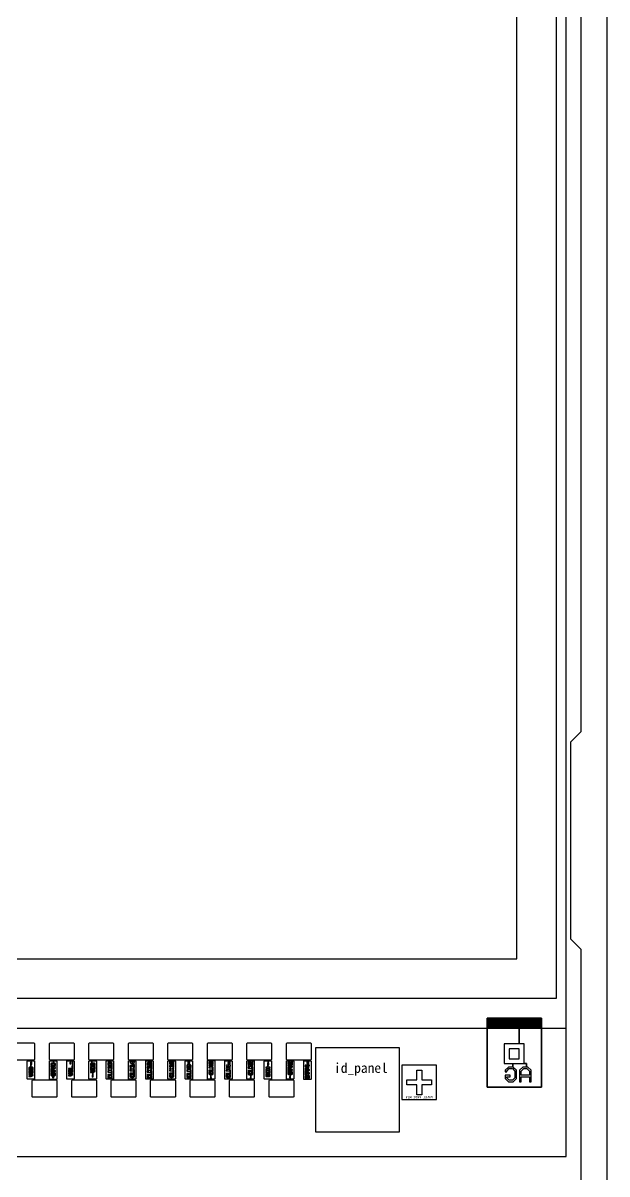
# Model space of a CAD drawing. Header units: millimetres. Extents: x 7349 to 7879, y -734 to -358.
# Drawn here: x 7466.61 to 7478.44, y -526.34 to -503.03 of the extents above; entities that cross this region are included whole.
import ezdxf
from ezdxf.enums import TextEntityAlignment as Align

# ---------------------------------------------------------------- set-up
doc = ezdxf.new("R2010")
doc.units = ezdxf.units.MM
doc.layers.add('BL', color=7, linetype='Continuous')
doc.layers.add('标 注', color=3, linetype='Continuous')

# ---------------------------------------------------------------- blocks, each defined once
blk = doc.blocks.new('LCD')
at = {"color": 6}
for p, q in [((7424.382, -538.585), (7424.382, -447.285)), ((7422.782, -537.185), (7422.782, -535.785)), ((7422.782, -535.785), (7423.432, -535.785)), ((7423.432, -535.8), (7422.797, -535.8)), ((7422.797, -535.8), (7422.797, -535.815)), ((7422.797, -535.815), (7423.432, -535.815)), ((7423.432, -535.83), (7422.797, -535.83)), ((7422.797, -535.83), (7422.797, -535.845)), ((7422.797, -535.845), (7423.432, -535.845)), ((7423.432, -535.86), (7422.797, -535.86)), ((7422.797, -535.86), (7422.797, -535.875)), ((7422.797, -535.875), (7423.432, -535.875)), ((7423.432, -535.89), (7422.797, -535.89)), ((7422.797, -535.89), (7422.797, -535.905)), ((7423.432, -535.785), (7423.432, -535.8)), ((7423.432, -535.8), (7423.432, -535.785)), ((7423.432, -535.785), (7423.882, -535.785)), ((7423.867, -535.8), (7423.432, -535.8)), ((7423.432, -535.815), (7423.432, -535.83)), ((7423.432, -535.83), (7423.432, -535.815)), ((7423.432, -535.815), (7423.867, -535.815)), ((7423.867, -535.83), (7423.432, -535.83)), ((7423.432, -535.845), (7423.432, -535.86)), ((7423.432, -535.86), (7423.432, -535.845)), ((7423.432, -535.845), (7423.867, -535.845)), ((7423.867, -535.86), (7423.432, -535.86)), ((7423.432, -535.875), (7423.432, -535.89)), ((7423.432, -535.89), (7423.432, -535.875)), ((7423.432, -535.875), (7423.867, -535.875)), ((7423.867, -535.89), (7423.432, -535.89)), ((7423.867, -535.815), (7423.867, -535.8)), ((7423.867, -535.845), (7423.867, -535.83)), ((7423.867, -535.875), (7423.867, -535.86)), ((7423.867, -535.905), (7423.867, -535.89)), ((7423.882, -535.785), (7423.882, -537.185)), ((7422.797, -535.905), (7423.432, -535.905)), ((7423.432, -535.92), (7422.797, -535.92)), ((7422.797, -535.92), (7422.797, -535.935)), ((7422.797, -535.935), (7423.432, -535.935)), ((7423.432, -535.95), (7422.797, -535.95)), ((7422.797, -535.95), (7422.797, -535.965)), ((7422.797, -535.965), (7423.432, -535.965)), ((7423.432, -535.905), (7423.432, -535.92)), ((7423.432, -535.92), (7423.432, -535.905)), ((7423.432, -535.905), (7423.867, -535.905)), ((7423.867, -535.92), (7423.432, -535.92)), ((7423.432, -535.935), (7423.432, -535.95)), ((7423.432, -535.95), (7423.432, -535.935)), ((7423.432, -535.935), (7423.867, -535.935)), ((7423.867, -535.95), (7423.432, -535.95)), ((7423.432, -535.965), (7423.432, -536.305)), ((7423.432, -536.305), (7423.432, -535.965)), ((7423.432, -535.965), (7423.867, -535.965)), ((7423.867, -535.935), (7423.867, -535.92)), ((7423.867, -535.965), (7423.867, -535.95)), ((7423.432, -536.305), (7423.132, -536.305)), ((7423.132, -536.305), (7423.132, -536.705)), ((7423.532, -536.305), (7423.432, -536.305)), ((7423.532, -536.705), (7423.532, -536.305)), ((7423.132, -536.705), (7423.301, -536.705)), ((7423.214, -536.774), (7423.148, -536.84)), ((7423.181, -536.857), (7423.231, -536.807)), ((7423.301, -536.774), (7423.214, -536.774)), ((7423.231, -536.807), (7423.298, -536.807)), ((7423.298, -536.807), (7423.347, -536.857)), ((7423.301, -536.705), (7423.301, -536.774)), ((7423.301, -536.774), (7423.301, -536.705)), ((7423.301, -536.705), (7423.584, -536.705)), ((7423.314, -536.774), (7423.301, -536.774)), ((7423.381, -536.84), (7423.314, -536.774)), ((7423.507, -536.774), (7423.441, -536.84)), ((7423.584, -536.774), (7423.507, -536.774)), ((7423.584, -536.705), (7423.532, -536.705)), ((7423.584, -536.705), (7423.584, -536.774)), ((7423.584, -536.774), (7423.584, -536.705)), ((7423.607, -536.774), (7423.584, -536.774)), ((7423.674, -536.84), (7423.607, -536.774)), ((7423.148, -536.84), (7423.148, -536.873)), ((7423.148, -536.873), (7423.181, -536.873)), ((7423.247, -536.94), (7423.148, -536.94)), ((7423.148, -536.94), (7423.148, -537.007)), ((7423.148, -537.007), (7423.214, -537.074)), ((7423.181, -536.873), (7423.181, -536.857)), ((7423.181, -536.99), (7423.181, -536.974)), ((7423.181, -536.974), (7423.247, -536.974)), ((7423.231, -537.04), (7423.181, -536.99)), ((7423.298, -537.04), (7423.231, -537.04)), ((7423.247, -536.974), (7423.247, -536.94)), ((7423.347, -536.99), (7423.298, -537.04)), ((7423.314, -537.074), (7423.381, -537.007)), ((7423.347, -536.857), (7423.347, -536.99)), ((7423.381, -537.007), (7423.381, -536.84)), ((7423.441, -536.84), (7423.441, -537.074)), ((7423.474, -537.074), (7423.474, -536.974)), ((7423.474, -536.974), (7423.64, -536.974)), ((7423.64, -536.974), (7423.64, -537.074)), ((7423.674, -537.074), (7423.674, -536.84)), ((7423.882, -537.185), (7422.782, -537.185)), ((7423.214, -537.074), (7423.314, -537.074)), ((7423.441, -537.074), (7423.474, -537.074)), ((7423.64, -537.074), (7423.674, -537.074)), ((7370.542, -538.585), (7424.382, -538.585))]:
    blk.add_line(p, q, dxfattribs=at)
for points in [[(7370.542, -535.985), (7424.382, -535.985), (7424.382, -447.285), (7370.542, -447.285)], [(7371.542, -534.585), (7423.382, -534.585), (7423.382, -448.185), (7371.542, -448.185)], [(7422.782, -537.185), (7423.882, -537.185), (7423.882, -535.785), (7422.782, -535.785)], [(7413.618, -536.625), (7413.608, -536.635), (7413.128, -536.635), (7413.118, -536.625), (7413.118, -536.295), (7413.128, -536.285), (7413.608, -536.285), (7413.618, -536.295)], [(7414.418, -536.625), (7414.408, -536.635), (7413.928, -536.635), (7413.918, -536.625), (7413.918, -536.295), (7413.928, -536.285), (7414.408, -536.285), (7414.418, -536.295)], [(7415.218, -536.625), (7415.208, -536.635), (7414.728, -536.635), (7414.718, -536.625), (7414.718, -536.295), (7414.728, -536.285), (7415.208, -536.285), (7415.218, -536.295)], [(7416.018, -536.625), (7416.008, -536.635), (7415.528, -536.635), (7415.518, -536.625), (7415.518, -536.295), (7415.528, -536.285), (7416.008, -536.285), (7416.018, -536.295)], [(7416.818, -536.625), (7416.808, -536.635), (7416.328, -536.635), (7416.318, -536.625), (7416.318, -536.295), (7416.328, -536.285), (7416.808, -536.285), (7416.818, -536.295)], [(7417.618, -536.625), (7417.608, -536.635), (7417.128, -536.635), (7417.118, -536.625), (7417.118, -536.295), (7417.128, -536.285), (7417.608, -536.285), (7417.618, -536.295)], [(7418.418, -536.625), (7418.408, -536.635), (7417.928, -536.635), (7417.918, -536.625), (7417.918, -536.295), (7417.928, -536.285), (7418.408, -536.285), (7418.418, -536.295)], [(7419.218, -536.625), (7419.208, -536.635), (7418.728, -536.635), (7418.718, -536.625), (7418.718, -536.295), (7418.728, -536.285), (7419.208, -536.285), (7419.218, -536.295)], [(7419.308, -538.085), (7421.008, -538.085), (7421.008, -536.385), (7419.308, -536.385)], [(7423.232, -536.605), (7423.432, -536.605), (7423.432, -536.405), (7423.232, -536.405)], [(7413.618, -537.016), (7413.614, -537.02), (7413.472, -537.02), (7413.468, -537.016), (7413.468, -536.654), (7413.472, -536.65), (7413.545, -536.65), (7413.545, -536.667), (7413.532, -536.681), (7413.532, -536.72), (7413.544, -536.72), (7413.544, -536.777), (7413.511, -536.777), (7413.499, -536.789), (7413.499, -536.837), (7413.518, -536.837), (7413.518, -536.843), (7413.511, -536.843), (7413.499, -536.855), (7413.499, -536.892), (7413.511, -536.903), (7413.524, -536.903), (7413.524, -536.909), (7413.499, -536.909), (7413.499, -536.927), (7413.544, -536.927), (7413.565, -536.939), (7413.544, -536.951), (7413.499, -536.951), (7413.499, -536.969), (7413.549, -536.969), (7413.589, -536.946), (7413.589, -536.933), (7413.549, -536.909), (7413.524, -536.909), (7413.524, -536.903), (7413.542, -536.903), (7413.553, -536.892), (7413.553, -536.862), (7413.554, -536.861), (7413.571, -536.861), (7413.571, -536.862), (7413.571, -536.885), (7413.571, -536.885), (7413.562, -536.885), (7413.562, -536.903), (7413.578, -536.903), (7413.589, -536.892), (7413.589, -536.855), (7413.578, -536.843), (7413.547, -536.843), (7413.535, -536.855), (7413.535, -536.885), (7413.535, -536.885), (7413.518, -536.885), (7413.517, -536.885), (7413.517, -536.862), (7413.518, -536.861), (7413.526, -536.861), (7413.526, -536.843), (7413.518, -536.843), (7413.518, -536.837), (7413.589, -536.837), (7413.589, -536.789), (7413.578, -536.777), (7413.544, -536.777), (7413.544, -536.72), (7413.558, -536.72), (7413.558, -536.681), (7413.545, -536.667), (7413.545, -536.65), (7413.614, -536.65), (7413.618, -536.654)], [(7413.518, -536.795), (7413.571, -536.795), (7413.571, -536.796), (7413.571, -536.819), (7413.517, -536.819), (7413.517, -536.796)], [(7414.068, -537.02), (7414.064, -537.024), (7413.922, -537.024), (7413.918, -537.02), (7413.918, -536.654), (7413.922, -536.65), (7414.003, -536.65), (7414.003, -536.693), (7413.959, -536.693), (7413.948, -536.705), (7413.948, -536.742), (7413.959, -536.753), (7413.973, -536.753), (7413.973, -536.759), (7413.948, -536.759), (7413.948, -536.777), (7413.993, -536.777), (7414.013, -536.789), (7413.993, -536.801), (7413.948, -536.801), (7413.948, -536.819), (7413.957, -536.819), (7413.957, -536.825), (7413.948, -536.825), (7413.948, -536.885), (7413.966, -536.885), (7413.966, -536.864), (7413.967, -536.864), (7413.967, -536.891), (7413.959, -536.891), (7413.948, -536.903), (7413.948, -536.94), (7413.959, -536.951), (7413.99, -536.951), (7413.993, -536.949), (7413.993, -536.961), (7413.98, -536.961), (7413.98, -536.987), (7413.992, -536.999), (7414.004, -536.987), (7414.004, -536.961), (7413.993, -536.961), (7413.993, -536.949), (7414.002, -536.94), (7414.002, -536.91), (7414.002, -536.909), (7414.019, -536.909), (7414.02, -536.91), (7414.02, -536.933), (7414.019, -536.933), (7414.011, -536.933), (7414.011, -536.951), (7414.026, -536.951), (7414.038, -536.94), (7414.038, -536.903), (7414.026, -536.891), (7413.995, -536.891), (7413.984, -536.903), (7413.984, -536.933), (7413.983, -536.933), (7413.966, -536.933), (7413.966, -536.933), (7413.966, -536.91), (7413.966, -536.909), (7413.975, -536.909), (7413.975, -536.891), (7413.967, -536.891), (7413.967, -536.864), (7414.038, -536.864), (7414.038, -536.846), (7413.966, -536.846), (7413.966, -536.825), (7413.957, -536.825), (7413.957, -536.819), (7413.998, -536.819), (7414.038, -536.796), (7414.038, -536.783), (7413.998, -536.759), (7413.973, -536.759), (7413.973, -536.753), (7414.027, -536.753), (7414.038, -536.742), (7414.038, -536.705), (7414.027, -536.693), (7414.003, -536.693), (7414.003, -536.65), (7414.064, -536.65), (7414.068, -536.654)], [(7414.019, -536.711), (7413.967, -536.711), (7413.966, -536.712), (7413.966, -536.735), (7413.967, -536.735), (7414.019, -536.735), (7414.02, -536.735), (7414.02, -536.712)], [(7414.418, -537.016), (7414.414, -537.02), (7414.272, -537.02), (7414.268, -537.016), (7414.268, -536.654), (7414.272, -536.65), (7414.342, -536.65), (7414.342, -536.666), (7414.33, -536.678), (7414.33, -536.707), (7414.354, -536.707), (7414.354, -536.678), (7414.342, -536.666), (7414.342, -536.65), (7414.382, -536.65), (7414.382, -536.759), (7414.373, -536.759), (7414.373, -536.801), (7414.301, -536.801), (7414.301, -536.819), (7414.321, -536.819), (7414.321, -536.825), (7414.312, -536.825), (7414.301, -536.836), (7414.301, -536.873), (7414.312, -536.885), (7414.326, -536.885), (7414.326, -536.891), (7414.301, -536.891), (7414.301, -536.909), (7414.346, -536.909), (7414.366, -536.921), (7414.346, -536.933), (7414.301, -536.933), (7414.301, -536.951), (7414.35, -536.951), (7414.391, -536.927), (7414.391, -536.914), (7414.35, -536.891), (7414.326, -536.891), (7414.326, -536.885), (7414.379, -536.885), (7414.391, -536.873), (7414.391, -536.836), (7414.379, -536.825), (7414.34, -536.825), (7414.34, -536.855), (7414.358, -536.855), (7414.358, -536.843), (7414.372, -536.843), (7414.373, -536.843), (7414.373, -536.866), (7414.372, -536.867), (7414.319, -536.867), (7414.319, -536.866), (7414.319, -536.843), (7414.319, -536.843), (7414.331, -536.843), (7414.331, -536.825), (7414.321, -536.825), (7414.321, -536.819), (7414.391, -536.819), (7414.391, -536.759), (7414.382, -536.759), (7414.382, -536.65), (7414.414, -536.65), (7414.418, -536.654)], [(7414.868, -537.016), (7414.864, -537.02), (7414.722, -537.02), (7414.718, -537.016), (7414.718, -536.654), (7414.722, -536.65), (7414.778, -536.65), (7414.778, -536.693), (7414.762, -536.693), (7414.751, -536.705), (7414.751, -536.742), (7414.762, -536.753), (7414.794, -536.753), (7414.796, -536.751), (7414.796, -536.759), (7414.762, -536.759), (7414.751, -536.771), (7414.751, -536.819), (7414.776, -536.819), (7414.776, -536.825), (7414.751, -536.825), (7414.751, -536.843), (7414.796, -536.843), (7414.816, -536.855), (7414.796, -536.867), (7414.751, -536.867), (7414.751, -536.885), (7414.796, -536.885), (7414.796, -536.933), (7414.78, -536.933), (7414.78, -536.97), (7414.792, -536.982), (7414.804, -536.97), (7414.804, -536.933), (7414.796, -536.933), (7414.796, -536.885), (7414.801, -536.885), (7414.841, -536.862), (7414.841, -536.849), (7414.801, -536.825), (7414.776, -536.825), (7414.776, -536.819), (7414.841, -536.819), (7414.841, -536.771), (7414.83, -536.759), (7414.796, -536.759), (7414.796, -536.751), (7414.805, -536.742), (7414.805, -536.712), (7414.806, -536.711), (7414.822, -536.711), (7414.823, -536.712), (7414.823, -536.735), (7414.822, -536.735), (7414.814, -536.735), (7414.814, -536.753), (7414.83, -536.753), (7414.841, -536.742), (7414.841, -536.705), (7414.83, -536.693), (7414.798, -536.693), (7414.787, -536.705), (7414.787, -536.735), (7414.786, -536.735), (7414.77, -536.735), (7414.769, -536.735), (7414.769, -536.712), (7414.77, -536.711), (7414.778, -536.711), (7414.778, -536.693), (7414.778, -536.693), (7414.778, -536.65), (7414.864, -536.65), (7414.868, -536.654)], [(7414.822, -536.777), (7414.77, -536.777), (7414.769, -536.778), (7414.769, -536.801), (7414.823, -536.801), (7414.823, -536.778)], [(7415.218, -537.016), (7415.214, -537.02), (7415.072, -537.02), (7415.068, -537.016), (7415.068, -536.654), (7415.072, -536.65), (7415.118, -536.65), (7415.118, -536.684), (7415.11, -536.684), (7415.099, -536.695), (7415.099, -536.733), (7415.11, -536.744), (7415.178, -536.744), (7415.18, -536.742), (7415.18, -536.75), (7415.171, -536.75), (7415.171, -536.771), (7415.099, -536.771), (7415.099, -536.795), (7415.112, -536.807), (7415.112, -536.816), (7415.099, -536.829), (7415.128, -536.858), (7415.099, -536.858), (7415.099, -536.876), (7415.18, -536.876), (7415.18, -536.882), (7415.171, -536.882), (7415.171, -536.924), (7415.099, -536.924), (7415.099, -536.942), (7415.121, -536.942), (7415.121, -536.948), (7415.11, -536.948), (7415.099, -536.959), (7415.099, -536.997), (7415.11, -537.008), (7415.178, -537.008), (7415.189, -536.997), (7415.189, -536.959), (7415.178, -536.948), (7415.158, -536.948), (7415.158, -536.966), (7415.17, -536.966), (7415.171, -536.967), (7415.171, -536.989), (7415.17, -536.99), (7415.118, -536.99), (7415.117, -536.989), (7415.117, -536.967), (7415.118, -536.966), (7415.131, -536.966), (7415.131, -536.948), (7415.121, -536.948), (7415.121, -536.942), (7415.189, -536.942), (7415.189, -536.882), (7415.18, -536.882), (7415.18, -536.876), (7415.189, -536.876), (7415.189, -536.858), (7415.16, -536.858), (7415.189, -536.829), (7415.176, -536.816), (7415.149, -536.843), (7415.139, -536.843), (7415.112, -536.816), (7415.112, -536.807), (7415.115, -536.81), (7415.12, -536.81), (7415.13, -536.8), (7415.119, -536.789), (7415.171, -536.789), (7415.171, -536.81), (7415.189, -536.81), (7415.189, -536.75), (7415.18, -536.75), (7415.18, -536.742), (7415.189, -536.733), (7415.189, -536.695), (7415.178, -536.684), (7415.146, -536.684), (7415.135, -536.695), (7415.135, -536.726), (7415.118, -536.726), (7415.117, -536.725), (7415.117, -536.703), (7415.118, -536.702), (7415.126, -536.702), (7415.126, -536.684), (7415.118, -536.684), (7415.118, -536.65), (7415.146, -536.65), (7415.146, -536.656), (7415.146, -536.656), (7415.138, -536.664), (7415.138, -536.678), (7415.153, -536.678), (7415.153, -536.663), (7415.146, -536.656), (7415.146, -536.656), (7415.146, -536.65), (7415.214, -536.65), (7415.218, -536.654)], [(7415.171, -536.702), (7415.154, -536.702), (7415.154, -536.703), (7415.154, -536.726), (7415.171, -536.726), (7415.172, -536.725), (7415.172, -536.703)], [(7415.668, -537.016), (7415.664, -537.02), (7415.522, -537.02), (7415.518, -537.016), (7415.518, -536.654), (7415.522, -536.65), (7415.63, -536.65), (7415.63, -536.658), (7415.611, -536.658), (7415.611, -536.667), (7415.552, -536.667), (7415.548, -536.681), (7415.554, -536.685), (7415.599, -536.718), (7415.629, -536.718), (7415.629, -536.724), (7415.62, -536.724), (7415.62, -536.745), (7415.548, -536.745), (7415.548, -536.769), (7415.561, -536.781), (7415.561, -536.79), (7415.548, -536.803), (7415.577, -536.832), (7415.548, -536.832), (7415.548, -536.85), (7415.629, -536.85), (7415.629, -536.856), (7415.62, -536.856), (7415.62, -536.898), (7415.548, -536.898), (7415.548, -536.916), (7415.569, -536.916), (7415.569, -536.922), (7415.559, -536.922), (7415.548, -536.934), (7415.548, -536.971), (7415.559, -536.982), (7415.595, -536.982), (7415.595, -536.986), (7415.586, -536.986), (7415.586, -537.004), (7415.595, -537.013), (7415.604, -537.004), (7415.604, -536.986), (7415.595, -536.986), (7415.595, -536.982), (7415.627, -536.982), (7415.638, -536.971), (7415.638, -536.934), (7415.627, -536.922), (7415.606, -536.922), (7415.606, -536.94), (7415.619, -536.94), (7415.62, -536.941), (7415.62, -536.963), (7415.619, -536.964), (7415.567, -536.964), (7415.566, -536.963), (7415.566, -536.941), (7415.567, -536.94), (7415.579, -536.94), (7415.579, -536.922), (7415.569, -536.922), (7415.569, -536.916), (7415.638, -536.916), (7415.638, -536.856), (7415.629, -536.856), (7415.629, -536.85), (7415.638, -536.85), (7415.638, -536.832), (7415.609, -536.832), (7415.638, -536.803), (7415.625, -536.79), (7415.598, -536.817), (7415.588, -536.817), (7415.561, -536.79), (7415.561, -536.781), (7415.563, -536.784), (7415.569, -536.784), (7415.579, -536.774), (7415.568, -536.763), (7415.62, -536.763), (7415.62, -536.784), (7415.638, -536.784), (7415.638, -536.724), (7415.629, -536.724), (7415.629, -536.685), (7415.638, -536.685), (7415.638, -536.667), (7415.629, -536.667), (7415.629, -536.658), (7415.63, -536.658), (7415.63, -536.65), (7415.664, -536.65), (7415.668, -536.654)], [(7415.584, -536.685), (7415.605, -536.7), (7415.611, -536.7), (7415.611, -536.685)], [(7416.018, -537.016), (7416.014, -537.02), (7415.872, -537.02), (7415.868, -537.016), (7415.868, -536.654), (7415.872, -536.65), (7415.926, -536.65), (7415.926, -536.684), (7415.91, -536.684), (7415.899, -536.695), (7415.899, -536.732), (7415.91, -536.744), (7415.926, -536.744), (7415.926, -536.726), (7415.917, -536.726), (7415.917, -536.725), (7415.917, -536.702), (7415.917, -536.702), (7415.934, -536.702), (7415.935, -536.702), (7415.935, -536.744), (7415.98, -536.744), (7415.98, -536.75), (7415.971, -536.75), (7415.971, -536.771), (7415.899, -536.771), (7415.899, -536.794), (7415.911, -536.807), (7415.911, -536.816), (7415.899, -536.828), (7415.928, -536.858), (7415.899, -536.858), (7415.899, -536.876), (7415.98, -536.876), (7415.98, -536.882), (7415.971, -536.882), (7415.971, -536.924), (7415.899, -536.924), (7415.899, -536.942), (7415.92, -536.942), (7415.92, -536.948), (7415.91, -536.948), (7415.899, -536.959), (7415.899, -536.996), (7415.91, -537.008), (7415.978, -537.008), (7415.989, -536.996), (7415.989, -536.959), (7415.977, -536.948), (7415.957, -536.948), (7415.957, -536.966), (7415.97, -536.966), (7415.971, -536.966), (7415.971, -536.989), (7415.97, -536.99), (7415.918, -536.99), (7415.917, -536.989), (7415.917, -536.966), (7415.917, -536.966), (7415.93, -536.966), (7415.93, -536.948), (7415.92, -536.948), (7415.92, -536.942), (7415.989, -536.942), (7415.989, -536.882), (7415.98, -536.882), (7415.98, -536.876), (7415.989, -536.876), (7415.989, -536.858), (7415.959, -536.858), (7415.989, -536.828), (7415.976, -536.816), (7415.949, -536.843), (7415.938, -536.843), (7415.911, -536.816), (7415.911, -536.807), (7415.914, -536.81), (7415.92, -536.81), (7415.93, -536.8), (7415.919, -536.789), (7415.971, -536.789), (7415.971, -536.81), (7415.989, -536.81), (7415.989, -536.75), (7415.98, -536.75), (7415.98, -536.744), (7415.989, -536.744), (7415.989, -536.684), (7415.971, -536.684), (7415.971, -536.726), (7415.953, -536.726), (7415.953, -536.695), (7415.941, -536.684), (7415.926, -536.684), (7415.926, -536.65), (7415.948, -536.65), (7415.948, -536.659), (7415.949, -536.659), (7415.941, -536.666), (7415.941, -536.679), (7415.955, -536.679), (7415.955, -536.666), (7415.949, -536.659), (7415.948, -536.659), (7415.948, -536.65), (7416.014, -536.65), (7416.018, -536.654)], [(7416.468, -537.016), (7416.464, -537.02), (7416.322, -537.02), (7416.318, -537.016), (7416.318, -536.654), (7416.322, -536.65), (7416.393, -536.65), (7416.393, -536.656), (7416.359, -536.656), (7416.348, -536.668), (7416.348, -536.705), (7416.359, -536.716), (7416.427, -536.716), (7416.429, -536.714), (7416.429, -536.722), (7416.42, -536.722), (7416.42, -536.743), (7416.348, -536.743), (7416.348, -536.767), (7416.361, -536.78), (7416.361, -536.788), (7416.348, -536.801), (7416.377, -536.83), (7416.348, -536.83), (7416.348, -536.848), (7416.429, -536.848), (7416.429, -536.854), (7416.42, -536.854), (7416.42, -536.896), (7416.348, -536.896), (7416.348, -536.914), (7416.369, -536.914), (7416.369, -536.92), (7416.359, -536.92), (7416.348, -536.932), (7416.348, -536.969), (7416.359, -536.98), (7416.391, -536.98), (7416.391, -536.987), (7416.382, -536.987), (7416.382, -537.007), (7416.391, -537.015), (7416.391, -537.015), (7416.4, -537.007), (7416.4, -536.987), (7416.391, -536.987), (7416.391, -536.98), (7416.427, -536.98), (7416.438, -536.969), (7416.438, -536.932), (7416.427, -536.92), (7416.407, -536.92), (7416.407, -536.938), (7416.419, -536.938), (7416.42, -536.939), (7416.42, -536.962), (7416.419, -536.962), (7416.367, -536.962), (7416.366, -536.962), (7416.366, -536.939), (7416.367, -536.938), (7416.38, -536.938), (7416.38, -536.92), (7416.369, -536.92), (7416.369, -536.914), (7416.438, -536.914), (7416.438, -536.854), (7416.429, -536.854), (7416.429, -536.848), (7416.438, -536.848), (7416.438, -536.83), (7416.409, -536.83), (7416.438, -536.801), (7416.425, -536.788), (7416.398, -536.815), (7416.388, -536.815), (7416.361, -536.788), (7416.361, -536.78), (7416.364, -536.782), (7416.369, -536.782), (7416.379, -536.772), (7416.368, -536.761), (7416.42, -536.761), (7416.42, -536.782), (7416.438, -536.782), (7416.438, -536.722), (7416.429, -536.722), (7416.429, -536.714), (7416.438, -536.705), (7416.438, -536.668), (7416.427, -536.656), (7416.393, -536.656), (7416.393, -536.65), (7416.461, -536.65), (7416.468, -536.657)], [(7416.419, -536.674), (7416.367, -536.674), (7416.366, -536.675), (7416.366, -536.698), (7416.367, -536.698), (7416.419, -536.698), (7416.42, -536.698), (7416.42, -536.675)], [(7416.818, -537.016), (7416.814, -537.02), (7416.672, -537.02), (7416.668, -537.016), (7416.668, -536.654), (7416.672, -536.65), (7416.726, -536.65), (7416.726, -536.733), (7416.71, -536.733), (7416.699, -536.744), (7416.699, -536.782), (7416.71, -536.793), (7416.712, -536.793), (7416.712, -536.799), (7416.699, -536.812), (7416.728, -536.841), (7416.699, -536.841), (7416.699, -536.859), (7416.78, -536.859), (7416.78, -536.865), (7416.771, -536.865), (7416.771, -536.907), (7416.699, -536.907), (7416.699, -536.925), (7416.721, -536.925), (7416.721, -536.931), (7416.71, -536.931), (7416.699, -536.942), (7416.699, -536.98), (7416.71, -536.991), (7416.778, -536.991), (7416.789, -536.98), (7416.789, -536.942), (7416.778, -536.931), (7416.758, -536.931), (7416.758, -536.949), (7416.77, -536.949), (7416.771, -536.95), (7416.771, -536.972), (7416.77, -536.973), (7416.718, -536.973), (7416.717, -536.972), (7416.717, -536.95), (7416.718, -536.949), (7416.731, -536.949), (7416.731, -536.931), (7416.721, -536.931), (7416.721, -536.925), (7416.789, -536.925), (7416.789, -536.865), (7416.78, -536.865), (7416.78, -536.859), (7416.789, -536.859), (7416.789, -536.841), (7416.76, -536.841), (7416.789, -536.812), (7416.776, -536.799), (7416.749, -536.826), (7416.739, -536.826), (7416.712, -536.799), (7416.712, -536.793), (7416.742, -536.793), (7416.744, -536.791), (7416.746, -536.793), (7416.778, -536.793), (7416.789, -536.782), (7416.789, -536.744), (7416.778, -536.733), (7416.746, -536.733), (7416.744, -536.735), (7416.742, -536.733), (7416.726, -536.733), (7416.726, -536.65), (7416.749, -536.65), (7416.749, -536.673), (7416.749, -536.673), (7416.736, -536.686), (7416.736, -536.706), (7416.761, -536.706), (7416.761, -536.685), (7416.749, -536.673), (7416.749, -536.673), (7416.749, -536.65), (7416.814, -536.65), (7416.818, -536.654)], [(7416.734, -536.751), (7416.718, -536.751), (7416.717, -536.752), (7416.717, -536.774), (7416.718, -536.775), (7416.734, -536.775), (7416.735, -536.774), (7416.735, -536.752)], [(7416.77, -536.751), (7416.754, -536.751), (7416.753, -536.752), (7416.753, -536.774), (7416.754, -536.775), (7416.77, -536.775), (7416.771, -536.774), (7416.771, -536.752)], [(7417.268, -537.016), (7417.264, -537.02), (7417.122, -537.02), (7417.118, -537.016), (7417.118, -536.644), (7417.122, -536.64), (7417.165, -536.64), (7417.165, -536.666), (7417.157, -536.666), (7417.146, -536.677), (7417.146, -536.714), (7417.157, -536.726), (7417.159, -536.726), (7417.159, -536.732), (7417.146, -536.744), (7417.175, -536.774), (7417.146, -536.774), (7417.146, -536.792), (7417.227, -536.792), (7417.227, -536.798), (7417.218, -536.798), (7417.218, -536.84), (7417.146, -536.84), (7417.146, -536.858), (7417.168, -536.858), (7417.168, -536.864), (7417.157, -536.864), (7417.146, -536.875), (7417.146, -536.912), (7417.157, -536.924), (7417.189, -536.924), (7417.189, -536.987), (7417.181, -536.987), (7417.181, -537.007), (7417.189, -537.015), (7417.198, -537.007), (7417.198, -536.987), (7417.189, -536.987), (7417.189, -536.924), (7417.225, -536.924), (7417.236, -536.912), (7417.236, -536.875), (7417.225, -536.864), (7417.205, -536.864), (7417.205, -536.882), (7417.217, -536.882), (7417.218, -536.882), (7417.218, -536.905), (7417.217, -536.906), (7417.165, -536.906), (7417.164, -536.905), (7417.164, -536.882), (7417.165, -536.882), (7417.178, -536.882), (7417.178, -536.864), (7417.168, -536.864), (7417.168, -536.858), (7417.236, -536.858), (7417.236, -536.798), (7417.227, -536.798), (7417.227, -536.792), (7417.236, -536.792), (7417.236, -536.774), (7417.207, -536.774), (7417.236, -536.744), (7417.223, -536.732), (7417.196, -536.759), (7417.186, -536.759), (7417.159, -536.732), (7417.159, -536.726), (7417.225, -536.726), (7417.236, -536.714), (7417.236, -536.677), (7417.225, -536.666), (7417.193, -536.666), (7417.182, -536.677), (7417.182, -536.708), (7417.165, -536.708), (7417.164, -536.707), (7417.164, -536.684), (7417.165, -536.684), (7417.173, -536.684), (7417.173, -536.666), (7417.165, -536.666), (7417.165, -536.64), (7417.264, -536.64), (7417.268, -536.644)], [(7417.217, -536.684), (7417.201, -536.684), (7417.2, -536.684), (7417.2, -536.708), (7417.217, -536.708), (7417.218, -536.707), (7417.218, -536.684)], [(7417.618, -537.016), (7417.614, -537.02), (7417.472, -537.02), (7417.468, -537.016), (7417.468, -536.654), (7417.472, -536.65), (7417.546, -536.65), (7417.546, -536.673), (7417.532, -536.686), (7417.532, -536.706), (7417.558, -536.706), (7417.558, -536.685), (7417.546, -536.673), (7417.546, -536.65), (7417.569, -536.65), (7417.569, -536.728), (7417.56, -536.728), (7417.56, -536.737), (7417.502, -536.737), (7417.497, -536.751), (7417.51, -536.76), (7417.51, -536.794), (7417.497, -536.807), (7417.527, -536.836), (7417.497, -536.836), (7417.497, -536.854), (7417.578, -536.854), (7417.578, -536.86), (7417.569, -536.86), (7417.569, -536.902), (7417.497, -536.902), (7417.497, -536.92), (7417.519, -536.92), (7417.519, -536.926), (7417.509, -536.926), (7417.497, -536.937), (7417.497, -536.975), (7417.509, -536.986), (7417.576, -536.986), (7417.587, -536.975), (7417.587, -536.937), (7417.576, -536.926), (7417.556, -536.926), (7417.556, -536.944), (7417.569, -536.944), (7417.569, -536.945), (7417.569, -536.967), (7417.569, -536.968), (7417.516, -536.968), (7417.515, -536.967), (7417.515, -536.945), (7417.516, -536.944), (7417.529, -536.944), (7417.529, -536.926), (7417.519, -536.926), (7417.519, -536.92), (7417.587, -536.92), (7417.587, -536.86), (7417.578, -536.86), (7417.578, -536.854), (7417.587, -536.854), (7417.587, -536.836), (7417.558, -536.836), (7417.587, -536.807), (7417.575, -536.794), (7417.548, -536.821), (7417.537, -536.821), (7417.51, -536.794), (7417.51, -536.76), (7417.548, -536.788), (7417.578, -536.788), (7417.578, -536.755), (7417.587, -536.755), (7417.587, -536.737), (7417.578, -536.737), (7417.578, -536.728), (7417.569, -536.728), (7417.569, -536.65), (7417.614, -536.65), (7417.618, -536.654)], [(7417.534, -536.755), (7417.554, -536.77), (7417.56, -536.77), (7417.56, -536.755)], [(7418.068, -537.016), (7418.064, -537.02), (7417.922, -537.02), (7417.918, -537.016), (7417.918, -536.654), (7417.922, -536.65), (7417.973, -536.65), (7417.973, -536.671), (7417.957, -536.671), (7417.946, -536.682), (7417.946, -536.72), (7417.957, -536.731), (7417.959, -536.731), (7417.959, -536.737), (7417.946, -536.75), (7417.975, -536.779), (7417.946, -536.779), (7417.946, -536.797), (7418.027, -536.797), (7418.027, -536.803), (7418.018, -536.803), (7418.018, -536.845), (7417.946, -536.845), (7417.946, -536.863), (7417.967, -536.863), (7417.967, -536.869), (7417.957, -536.869), (7417.946, -536.88), (7417.946, -536.918), (7417.957, -536.929), (7417.994, -536.929), (7417.994, -536.987), (7417.986, -536.987), (7417.986, -537.007), (7417.994, -537.015), (7418.003, -537.007), (7418.003, -536.987), (7417.994, -536.987), (7417.994, -536.929), (7418.025, -536.929), (7418.036, -536.918), (7418.036, -536.88), (7418.025, -536.869), (7418.004, -536.869), (7418.004, -536.887), (7418.017, -536.887), (7418.018, -536.888), (7418.018, -536.91), (7418.017, -536.911), (7417.965, -536.911), (7417.964, -536.91), (7417.964, -536.888), (7417.965, -536.887), (7417.977, -536.887), (7417.977, -536.869), (7417.967, -536.869), (7417.967, -536.863), (7418.036, -536.863), (7418.036, -536.803), (7418.027, -536.803), (7418.027, -536.797), (7418.036, -536.797), (7418.036, -536.779), (7418.007, -536.779), (7418.036, -536.75), (7418.023, -536.737), (7417.996, -536.764), (7417.986, -536.764), (7417.959, -536.737), (7417.959, -536.731), (7417.973, -536.731), (7417.973, -536.713), (7417.965, -536.713), (7417.964, -536.712), (7417.964, -536.69), (7417.965, -536.689), (7417.981, -536.689), (7417.982, -536.69), (7417.982, -536.731), (7418.036, -536.731), (7418.036, -536.671), (7418.018, -536.671), (7418.018, -536.713), (7418, -536.713), (7418, -536.682), (7417.989, -536.671), (7417.973, -536.671), (7417.973, -536.65), (7418.064, -536.65), (7418.068, -536.654)], [(7418.418, -537.016), (7418.414, -537.02), (7418.272, -537.02), (7418.268, -537.016), (7418.268, -536.654), (7418.272, -536.65), (7418.345, -536.65), (7418.345, -536.682), (7418.347, -536.682), (7418.336, -536.692), (7418.336, -536.727), (7418.343, -536.727), (7418.343, -536.777), (7418.298, -536.777), (7418.298, -536.795), (7418.334, -536.795), (7418.334, -536.819), (7418.298, -536.819), (7418.298, -536.837), (7418.319, -536.837), (7418.319, -536.843), (7418.309, -536.843), (7418.298, -536.854), (7418.298, -536.892), (7418.309, -536.903), (7418.319, -536.903), (7418.319, -536.909), (7418.309, -536.909), (7418.298, -536.92), (7418.298, -536.958), (7418.309, -536.969), (7418.377, -536.969), (7418.388, -536.958), (7418.388, -536.92), (7418.377, -536.909), (7418.337, -536.909), (7418.337, -536.939), (7418.355, -536.939), (7418.355, -536.927), (7418.369, -536.927), (7418.37, -536.928), (7418.37, -536.95), (7418.369, -536.951), (7418.317, -536.951), (7418.316, -536.95), (7418.316, -536.928), (7418.317, -536.927), (7418.328, -536.927), (7418.328, -536.909), (7418.319, -536.909), (7418.319, -536.903), (7418.377, -536.903), (7418.388, -536.892), (7418.388, -536.854), (7418.377, -536.843), (7418.357, -536.843), (7418.357, -536.861), (7418.369, -536.861), (7418.37, -536.862), (7418.37, -536.884), (7418.369, -536.885), (7418.317, -536.885), (7418.316, -536.884), (7418.316, -536.862), (7418.317, -536.861), (7418.33, -536.861), (7418.33, -536.843), (7418.319, -536.843), (7418.319, -536.837), (7418.388, -536.837), (7418.388, -536.819), (7418.352, -536.819), (7418.352, -536.795), (7418.388, -536.795), (7418.388, -536.777), (7418.343, -536.777), (7418.343, -536.727), (7418.36, -536.727), (7418.36, -536.694), (7418.348, -536.682), (7418.345, -536.682), (7418.345, -536.65), (7418.414, -536.65), (7418.418, -536.654)], [(7418.868, -537.016), (7418.864, -537.02), (7418.722, -537.02), (7418.718, -537.016), (7418.718, -536.654), (7418.722, -536.65), (7418.775, -536.65), (7418.775, -536.67), (7418.759, -536.67), (7418.748, -536.681), (7418.748, -536.719), (7418.759, -536.73), (7418.773, -536.73), (7418.773, -536.736), (7418.748, -536.736), (7418.748, -536.754), (7418.793, -536.754), (7418.813, -536.766), (7418.793, -536.778), (7418.748, -536.778), (7418.748, -536.796), (7418.757, -536.796), (7418.757, -536.802), (7418.748, -536.802), (7418.748, -536.862), (7418.766, -536.862), (7418.766, -536.841), (7418.767, -536.841), (7418.767, -536.868), (7418.759, -536.868), (7418.748, -536.879), (7418.748, -536.917), (7418.759, -536.928), (7418.79, -536.928), (7418.792, -536.927), (7418.792, -536.963), (7418.78, -536.963), (7418.78, -536.99), (7418.792, -537.002), (7418.804, -536.99), (7418.804, -536.963), (7418.792, -536.963), (7418.792, -536.927), (7418.802, -536.917), (7418.802, -536.887), (7418.802, -536.886), (7418.819, -536.886), (7418.82, -536.887), (7418.82, -536.909), (7418.819, -536.91), (7418.811, -536.91), (7418.811, -536.928), (7418.826, -536.928), (7418.838, -536.917), (7418.838, -536.879), (7418.826, -536.868), (7418.795, -536.868), (7418.784, -536.879), (7418.784, -536.909), (7418.783, -536.91), (7418.766, -536.91), (7418.766, -536.909), (7418.766, -536.887), (7418.766, -536.886), (7418.775, -536.886), (7418.775, -536.868), (7418.767, -536.868), (7418.767, -536.841), (7418.838, -536.841), (7418.838, -536.823), (7418.766, -536.823), (7418.766, -536.802), (7418.757, -536.802), (7418.757, -536.796), (7418.798, -536.796), (7418.838, -536.773), (7418.838, -536.759), (7418.798, -536.736), (7418.773, -536.736), (7418.773, -536.73), (7418.775, -536.73), (7418.775, -536.712), (7418.767, -536.712), (7418.766, -536.711), (7418.766, -536.689), (7418.767, -536.688), (7418.783, -536.688), (7418.784, -536.689), (7418.784, -536.73), (7418.838, -536.73), (7418.838, -536.67), (7418.82, -536.67), (7418.82, -536.712), (7418.802, -536.712), (7418.802, -536.681), (7418.791, -536.67), (7418.775, -536.67), (7418.775, -536.65), (7418.798, -536.65), (7418.798, -536.65), (7418.864, -536.65), (7418.868, -536.654)], [(7419.218, -537.02), (7419.214, -537.024), (7419.072, -537.024), (7419.068, -537.02), (7419.068, -536.654), (7419.072, -536.65), (7419.146, -536.65), (7419.146, -536.665), (7419.134, -536.677), (7419.134, -536.704), (7419.158, -536.704), (7419.158, -536.677), (7419.146, -536.665), (7419.146, -536.65), (7419.163, -536.65), (7419.163, -536.734), (7419.154, -536.734), (7419.154, -536.734), (7419.096, -536.734), (7419.096, -536.759), (7419.101, -536.764), (7419.128, -536.79), (7419.128, -536.804), (7419.096, -536.804), (7419.096, -536.822), (7419.153, -536.822), (7419.166, -536.834), (7419.153, -536.846), (7419.096, -536.846), (7419.096, -536.864), (7419.105, -536.864), (7419.105, -536.874), (7419.096, -536.874), (7419.096, -536.934), (7419.114, -536.934), (7419.114, -536.913), (7419.115, -536.913), (7419.115, -536.944), (7419.108, -536.944), (7419.096, -536.955), (7419.096, -536.993), (7419.108, -537.004), (7419.138, -537.004), (7419.142, -537.001), (7419.15, -536.993), (7419.15, -536.963), (7419.151, -536.962), (7419.167, -536.962), (7419.168, -536.963), (7419.168, -536.985), (7419.167, -536.986), (7419.161, -536.986), (7419.161, -537.004), (7419.174, -537.004), (7419.186, -536.993), (7419.186, -536.955), (7419.174, -536.944), (7419.144, -536.944), (7419.132, -536.955), (7419.132, -536.985), (7419.131, -536.986), (7419.115, -536.986), (7419.114, -536.985), (7419.114, -536.963), (7419.115, -536.962), (7419.121, -536.962), (7419.121, -536.944), (7419.115, -536.944), (7419.115, -536.913), (7419.186, -536.913), (7419.186, -536.895), (7419.114, -536.895), (7419.114, -536.874), (7419.105, -536.874), (7419.105, -536.864), (7419.16, -536.864), (7419.186, -536.841), (7419.186, -536.828), (7419.16, -536.804), (7419.128, -536.804), (7419.128, -536.79), (7419.132, -536.794), (7419.172, -536.794), (7419.172, -536.752), (7419.186, -536.752), (7419.186, -536.734), (7419.172, -536.734), (7419.172, -536.734), (7419.163, -536.734), (7419.163, -536.65), (7419.214, -536.65), (7419.218, -536.654)], [(7419.154, -536.752), (7419.154, -536.776), (7419.139, -536.776), (7419.127, -536.764), (7419.115, -536.752)], [(7421.058, -537.435), (7421.758, -537.435), (7421.758, -536.735), (7421.058, -536.735)], [(7423.524, -536.807), (7423.591, -536.807), (7423.64, -536.857), (7423.64, -536.94), (7423.474, -536.94), (7423.474, -536.857)], [(7414.068, -537.375), (7414.058, -537.385), (7413.578, -537.385), (7413.568, -537.375), (7413.568, -537.045), (7413.578, -537.035), (7414.058, -537.035), (7414.068, -537.045)], [(7414.868, -537.375), (7414.858, -537.385), (7414.378, -537.385), (7414.368, -537.375), (7414.368, -537.045), (7414.378, -537.035), (7414.858, -537.035), (7414.868, -537.045)], [(7415.668, -537.375), (7415.658, -537.385), (7415.178, -537.385), (7415.168, -537.375), (7415.168, -537.045), (7415.178, -537.035), (7415.658, -537.035), (7415.668, -537.045)], [(7416.468, -537.375), (7416.458, -537.385), (7415.978, -537.385), (7415.968, -537.375), (7415.968, -537.045), (7415.978, -537.035), (7416.458, -537.035), (7416.468, -537.045)], [(7417.268, -537.375), (7417.258, -537.385), (7416.778, -537.385), (7416.768, -537.375), (7416.768, -537.045), (7416.778, -537.035), (7417.258, -537.035), (7417.268, -537.045)], [(7418.068, -537.375), (7418.058, -537.385), (7417.578, -537.385), (7417.568, -537.375), (7417.568, -537.045), (7417.578, -537.035), (7418.058, -537.035), (7418.068, -537.045)], [(7418.868, -537.375), (7418.858, -537.385), (7418.378, -537.385), (7418.368, -537.375), (7418.368, -537.045), (7418.378, -537.035), (7418.858, -537.035), (7418.868, -537.045)], [(7421.358, -536.835), (7421.458, -536.835), (7421.458, -537.035), (7421.658, -537.035), (7421.658, -537.135), (7421.458, -537.135), (7421.458, -537.335), (7421.358, -537.335), (7421.358, -537.135), (7421.158, -537.135), (7421.158, -537.035), (7421.358, -537.035)]]:
    blk.add_lwpolyline(points, close=True, dxfattribs=at)
for points in [[(7422.848, -535.794), (7422.848, -535.985)], [(7422.923, -535.794), (7422.923, -535.985)], [(7422.998, -535.794), (7422.998, -535.985)], [(7423.073, -535.794), (7423.073, -535.985)], [(7423.148, -535.794), (7423.148, -535.985)], [(7423.223, -535.794), (7423.223, -535.985)], [(7423.298, -535.794), (7423.298, -535.985)], [(7423.373, -535.794), (7423.373, -535.985)], [(7423.448, -535.794), (7423.448, -535.985)], [(7423.523, -535.794), (7423.523, -535.985)], [(7423.598, -535.794), (7423.598, -535.985)], [(7423.673, -535.794), (7423.673, -535.985)], [(7423.748, -535.794), (7423.748, -535.985)], [(7423.823, -535.794), (7423.823, -535.985)]]:
    blk.add_lwpolyline(points, dxfattribs=at)
blk.add_text('id_panel', height=0.2, dxfattribs=at).set_placement((7420.227, -536.792), align=Align.MIDDLE_CENTER)
at = {"color": 6, "text_generation_flag": 2}
blk.add_text('PANEL PROC KEY', height=0.05, dxfattribs=at).set_placement((7421.408, -537.384), align=Align.MIDDLE_CENTER)
blk = doc.blocks.new('f')
at = {"ltscale": 5}
for p, q in [((7291.74, -544.203), (7291.94, -544.003)), ((7291.74, -548.203), (7291.94, -548.403))]:
    blk.add_line(p, q, dxfattribs=at)
at = {"layer": 'BL', "color": 7, "linetype": 'Continuous'}
for p, q in [((7292.47, -460.353), (7292.47, -555.203)), ((7291.94, -468.403), (7291.94, -544.003)), ((7291.74, -548.203), (7291.74, -544.203)), ((7291.94, -548.403), (7291.94, -553.523))]:
    blk.add_line(p, q, dxfattribs=at)

msp = doc.modelspace()

# ---------------------------------------------------------------- linework, layer by layer
at = {"layer": '标 注', "color": 30}
msp.add_lwpolyline([(7423.971, -434.881), (7477.411, -434.881), (7477.411, -522.781), (7423.971, -522.781)], close=True, dxfattribs=at)
msp.add_lwpolyline([(7423.971, -434.881), (7477.411, -434.881), (7477.411, -522.781), (7423.971, -522.781)], close=True, dxfattribs=at)

# ---------------------------------------------------------------- block references
at = {"layer": '标 注', "color": 7}
for name, p in [('f', (185.97, 26.622)), ('LCD', (53.229, 12.604))]:
    msp.add_blockref(name, p, dxfattribs=at)

doc.saveas('drawing.dxf')
